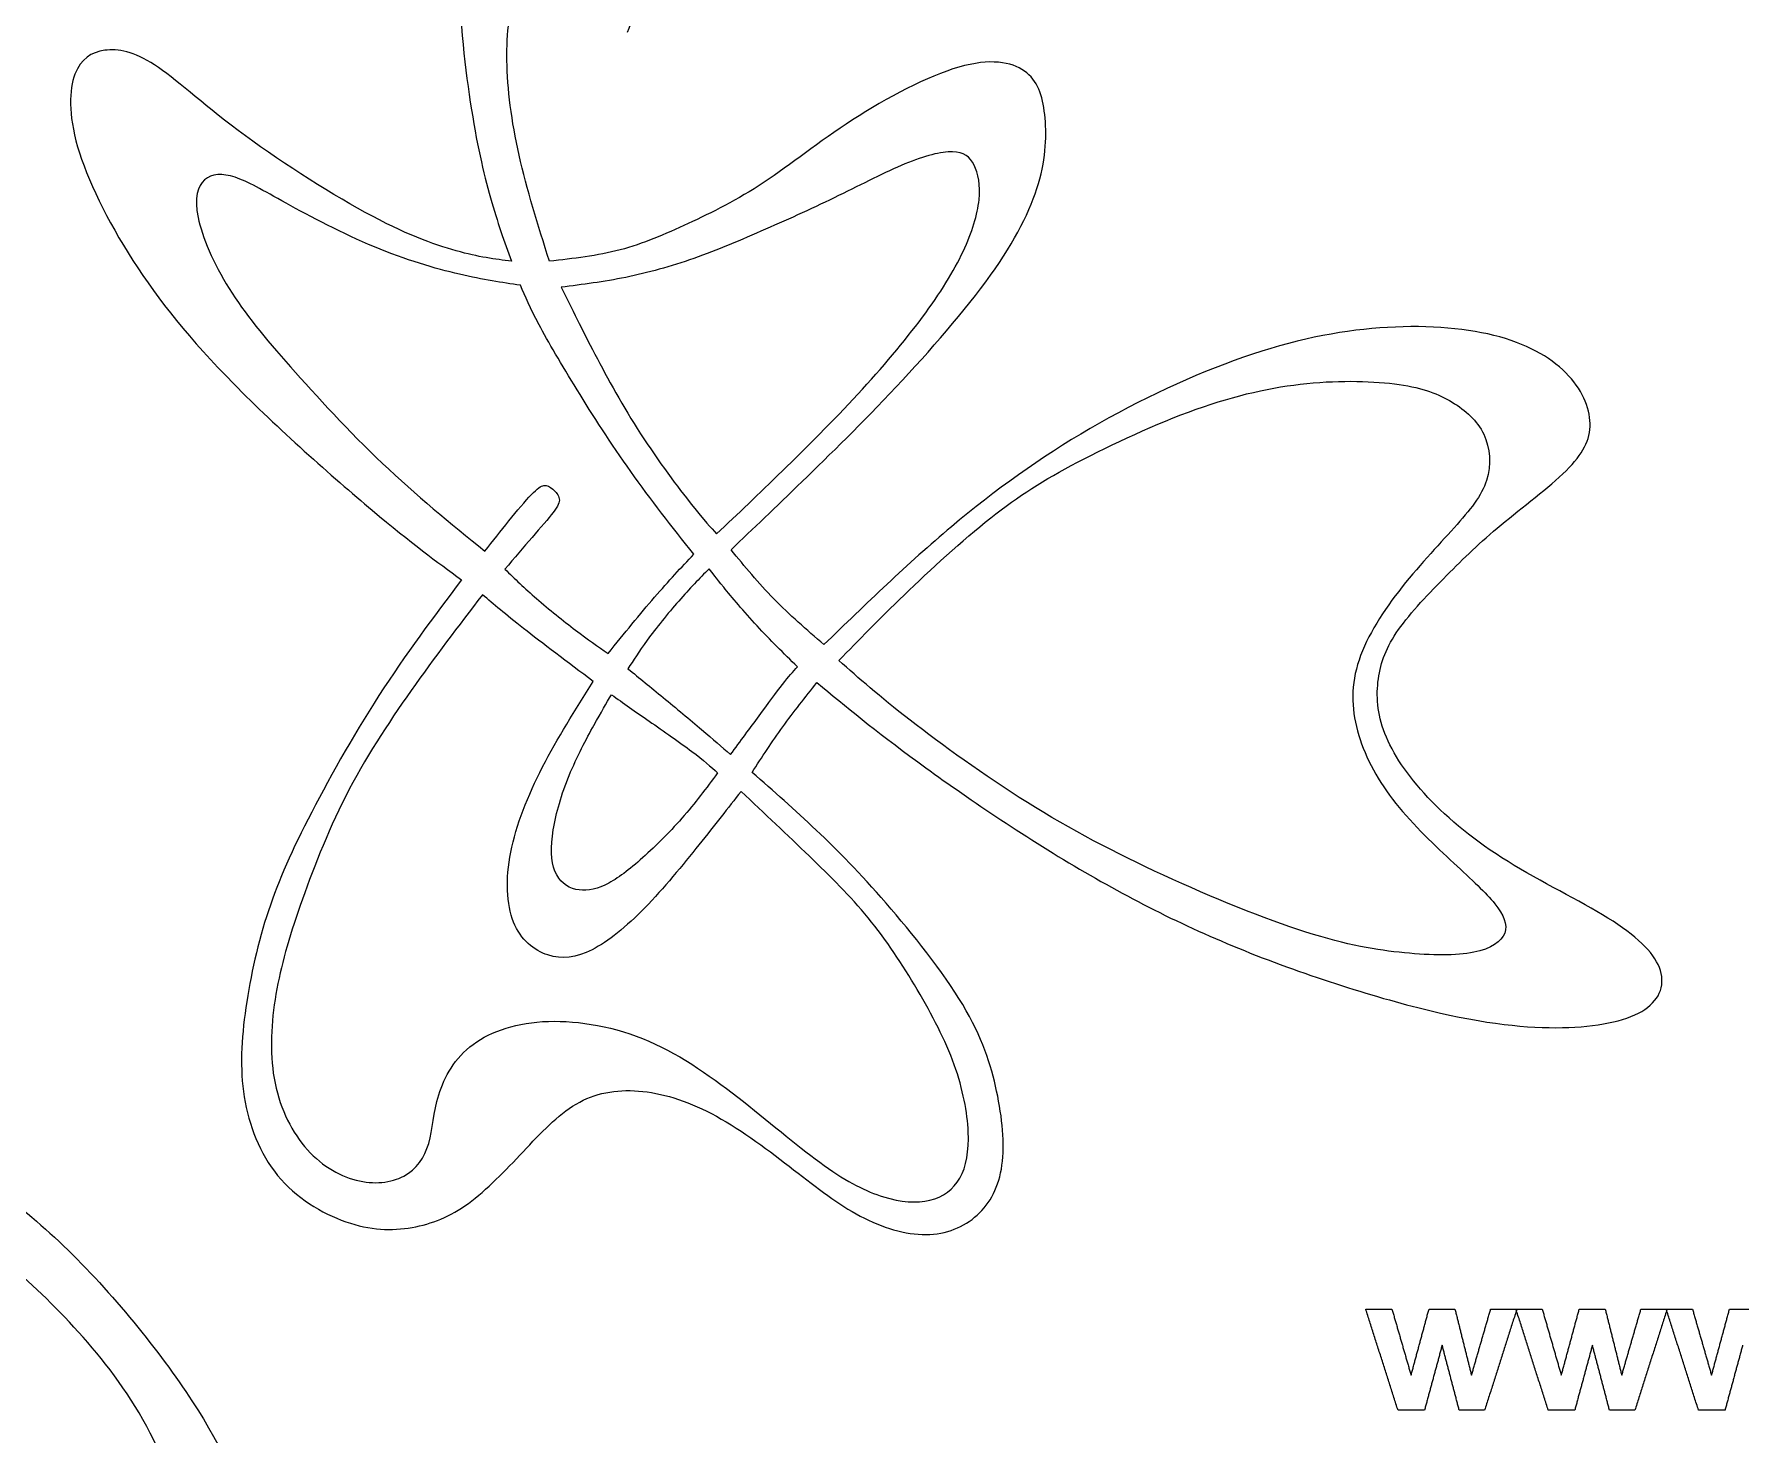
# Model space of a CAD drawing. Header units: millimetres. Extents: x -133 to 101, y -125 to 127.
# Drawn here: x -72.5 to -11.5, y -28.7 to 21.4 of the extents above; entities that cross this region are included whole.
import ezdxf

# ---------------------------------------------------------------- set-up
doc = ezdxf.new("R2010")
doc.units = ezdxf.units.MM
doc.header["$MEASUREMENT"] = 0
doc.layers.add('Default', color=18, linetype='Continuous')
doc.layers.add('DV1_Layer_1', color=7, linetype='Continuous')

msp = doc.modelspace()

# ---------------------------------------------------------------- linework, layer by layer
at = {"layer": 'Default', "color": 5}
for points in [[(-23.745, -27.775), (-24.322, -25.969), (-24.899, -24.164)], [(-24.899, -24.164), (-24.43, -24.164), (-23.962, -24.164)], [(-23.962, -24.164), (-23.62, -25.347), (-23.278, -26.53)], [(-23.278, -26.53), (-22.958, -25.347), (-22.637, -24.164)], [(-22.637, -24.164), (-22.173, -24.164), (-21.71, -24.164)], [(-21.71, -24.164), (-21.414, -25.347), (-21.118, -26.53)], [(-21.118, -26.53), (-20.775, -25.347), (-20.433, -24.164)], [(-19.497, -24.164), (-20.073, -25.969), (-20.649, -27.775)], [(-20.433, -24.164), (-19.965, -24.164), (-19.497, -24.164)], [(-18.375, -27.775), (-18.952, -25.969), (-19.528, -24.164)], [(-19.528, -24.164), (-19.06, -24.164), (-18.591, -24.164)], [(-18.591, -24.164), (-18.25, -25.347), (-17.908, -26.53)], [(-17.908, -26.53), (-17.587, -25.347), (-17.267, -24.164)], [(-17.267, -24.164), (-16.803, -24.164), (-16.339, -24.164)], [(-16.339, -24.164), (-16.043, -25.347), (-15.747, -26.53)], [(-15.747, -26.53), (-15.405, -25.347), (-15.062, -24.164)], [(-14.127, -24.164), (-14.703, -25.969), (-15.278, -27.775)], [(-15.062, -24.164), (-14.595, -24.164), (-14.127, -24.164)], [(-13.004, -27.775), (-13.581, -25.969), (-14.158, -24.164)], [(-14.158, -24.164), (-13.689, -24.164), (-13.221, -24.164)], [(-13.221, -24.164), (-12.879, -25.347), (-12.538, -26.53)], [(-12.538, -26.53), (-12.217, -25.347), (-11.896, -24.164)], [(-11.896, -24.164), (-11.432, -24.164), (-10.969, -24.164)], [(-22.167, -25.453), (-22.483, -26.614), (-22.798, -27.775)], [(-21.556, -27.775), (-21.861, -26.614), (-22.167, -25.453)], [(-16.797, -25.453), (-17.112, -26.614), (-17.428, -27.775)], [(-16.185, -27.775), (-16.491, -26.614), (-16.797, -25.453)], [(-11.426, -25.453), (-11.742, -26.614), (-12.057, -27.775)], [(-22.798, -27.775), (-23.272, -27.775), (-23.745, -27.775)], [(-20.649, -27.775), (-21.102, -27.775), (-21.556, -27.775)], [(-17.428, -27.775), (-17.901, -27.775), (-18.375, -27.775)], [(-15.278, -27.775), (-15.732, -27.775), (-16.185, -27.775)], [(-12.057, -27.775), (-12.531, -27.775), (-13.004, -27.775)]]:
    msp.add_open_spline(points, degree=2, dxfattribs=at)
at = {"layer": 'DV1_Layer_1', "color": 5, "linetype": 'Continuous'}
for points, knots in [([(-52.186, 31.237), (-52.281, 31.57), (-52.376, 31.903), (-52.691, 32.319), (-53.006, 32.736), (-53.542, 33.235), (-54.017, 33.497), (-54.493, 33.759), (-54.91, 33.783), (-55.237, 33.616), (-55.564, 33.45), (-55.802, 33.093), (-56.087, 32.284), (-56.373, 31.475), (-56.706, 30.214), (-56.95, 28.763), (-57.194, 27.312), (-57.348, 25.67), (-57.33, 23.945), (-57.312, 22.22), (-57.122, 20.412), (-56.902, 18.967), (-56.682, 17.522), (-56.432, 16.439), (-56.182, 15.553), (-55.933, 14.667), (-55.683, 13.977), (-55.433, 13.287)], [1.12380952, 1.12380952, 1.12380952, 1.12380952, 1.13333333, 1.13333333, 1.13333333, 1.14285714, 1.14285714, 1.14285714, 1.15238095, 1.15238095, 1.15238095, 1.16190476, 1.16190476, 1.16190476, 1.17142857, 1.17142857, 1.17142857, 1.18095238, 1.18095238, 1.18095238, 1.19047619, 1.19047619, 1.19047619, 1.2, 1.2, 1.2, 1.20952381, 1.20952381, 1.20952381, 1.20952381]), ([(-54.077, 13.287), (-54.481, 14.572), (-54.886, 15.857), (-55.159, 17.076), (-55.433, 18.295), (-55.576, 19.449), (-55.594, 20.46), (-55.611, 21.471), (-55.504, 22.339), (-55.243, 23.053), (-54.981, 23.767), (-54.565, 24.326), (-54.017, 24.611), (-53.47, 24.897), (-52.792, 24.909), (-52.299, 24.754), (-51.805, 24.599), (-51.496, 24.278), (-51.288, 23.886), (-51.079, 23.493), (-50.972, 23.029), (-50.99, 22.613), (-51.008, 22.197), (-51.151, 21.828), (-51.293, 21.459)], [0.91428571, 0.91428571, 0.91428571, 0.91428571, 0.92380952, 0.92380952, 0.92380952, 0.93333333, 0.93333333, 0.93333333, 0.94285714, 0.94285714, 0.94285714, 0.95238095, 0.95238095, 0.95238095, 0.96190476, 0.96190476, 0.96190476, 0.97142857, 0.97142857, 0.97142857, 0.98095238, 0.98095238, 0.98095238, 1, 1, 1, 1]), ([(-55.433, 13.287), (-56.016, 13.359), (-56.599, 13.43), (-57.408, 13.656), (-58.217, 13.882), (-59.251, 14.263), (-60.661, 15.03), (-62.071, 15.797), (-63.855, 16.951), (-65.199, 17.956), (-66.543, 18.961), (-67.447, 19.818), (-68.185, 20.299), (-68.922, 20.781), (-69.493, 20.888), (-69.969, 20.823), (-70.445, 20.757), (-70.825, 20.519), (-71.034, 19.966), (-71.242, 19.413), (-71.277, 18.545), (-70.938, 17.379), (-70.599, 16.213), (-69.886, 14.75), (-68.964, 13.317), (-68.042, 11.884), (-66.912, 10.48), (-65.36, 8.904), (-63.807, 7.328), (-61.833, 5.579), (-60.405, 4.384), (-58.978, 3.188), (-58.098, 2.546), (-57.217, 1.903)], [1.2095238, 1.2095238, 1.2095238, 1.2095238, 1.2190476, 1.2190476, 1.2190476, 1.2285714, 1.2285714, 1.2285714, 1.2380952, 1.2380952, 1.2380952, 1.247619, 1.247619, 1.247619, 1.2571429, 1.2571429, 1.2571429, 1.2666667, 1.2666667, 1.2666667, 1.2761905, 1.2761905, 1.2761905, 1.2857143, 1.2857143, 1.2857143, 1.2952381, 1.2952381, 1.2952381, 1.3047619, 1.3047619, 1.3047619, 1.3142857, 1.3142857, 1.3142857, 1.3142857]), ([(-47.582, 2.974), (-46.797, 3.723), (-46.012, 4.473), (-45.037, 5.418), (-44.061, 6.364), (-42.896, 7.506), (-41.682, 8.797), (-40.469, 10.087), (-39.208, 11.527), (-38.31, 12.782), (-37.412, 14.037), (-36.877, 15.107), (-36.597, 16.059), (-36.317, 17.01), (-36.294, 17.843), (-36.371, 18.527), (-36.448, 19.211), (-36.627, 19.746), (-37.097, 20.079), (-37.566, 20.412), (-38.328, 20.543), (-39.44, 20.222), (-40.552, 19.901), (-42.015, 19.128), (-43.24, 18.337), (-44.466, 17.546), (-45.453, 16.737), (-46.405, 16.106), (-47.356, 15.476), (-48.272, 15.024), (-49.117, 14.631), (-49.961, 14.239), (-50.734, 13.906), (-51.549, 13.692), (-52.364, 13.477), (-53.22, 13.382), (-54.077, 13.287)], [1.8, 1.8, 1.8, 1.8, 1.8095238, 1.8095238, 1.8095238, 1.8190476, 1.8190476, 1.8190476, 1.8285714, 1.8285714, 1.8285714, 1.8380952, 1.8380952, 1.8380952, 1.847619, 1.847619, 1.847619, 1.8571429, 1.8571429, 1.8571429, 1.8666667, 1.8666667, 1.8666667, 1.8761905, 1.8761905, 1.8761905, 1.8857143, 1.8857143, 1.8857143, 1.8952381, 1.8952381, 1.8952381, 1.9047619, 1.9047619, 1.9047619, 1.9142857, 1.9142857, 1.9142857, 1.9142857]), ([(-48.098, 3.545), (-47.35, 4.251), (-46.602, 4.957), (-45.748, 5.791), (-44.893, 6.625), (-43.932, 7.587), (-42.175, 9.486), (-41.379, 10.424), (-40.741, 11.284), (-40.103, 12.145), (-39.623, 12.928), (-39.29, 13.631), (-38.958, 14.335), (-38.774, 14.958), (-38.72, 15.48), (-38.667, 16.002), (-38.744, 16.424), (-38.893, 16.721), (-39.041, 17.017), (-39.261, 17.19), (-39.667, 17.199), (-40.074, 17.207), (-40.667, 17.053), (-41.371, 16.762), (-42.074, 16.471), (-42.887, 16.044), (-43.739, 15.629), (-44.59, 15.213), (-45.481, 14.81), (-46.353, 14.427), (-47.226, 14.044), (-48.08, 13.682), (-48.914, 13.388), (-49.748, 13.094), (-50.561, 12.869), (-51.347, 12.709), (-52.134, 12.548), (-52.894, 12.453), (-53.653, 12.358)], [0.2222222, 0.2222222, 0.2222222, 0.2222222, 0.2777778, 0.2777778, 0.2777778, 0.3333333, 0.3333333, 0.3888889, 0.3888889, 0.3888889, 0.4444444, 0.4444444, 0.4444444, 0.5, 0.5, 0.5, 0.5555556, 0.5555556, 0.5555556, 0.6111111, 0.6111111, 0.6111111, 0.6666667, 0.6666667, 0.6666667, 0.7222222, 0.7222222, 0.7222222, 0.7777778, 0.7777778, 0.7777778, 0.8333333, 0.8333333, 0.8333333, 0.8888889, 0.8888889, 0.8888889, 1, 1, 1, 1]), ([(-55.113, 12.43), (-55.772, 12.524), (-56.431, 12.619), (-58.152, 13.023), (-59.215, 13.332), (-60.333, 13.798), (-61.452, 14.263), (-62.627, 14.887), (-64.331, 15.824), (-64.859, 16.139), (-65.313, 16.287), (-65.767, 16.436), (-66.147, 16.418), (-66.399, 16.195), (-66.651, 15.973), (-66.776, 15.545), (-66.633, 14.854), (-66.491, 14.163), (-66.081, 13.207), (-65.524, 12.308), (-64.966, 11.409), (-64.259, 10.566), (-63.328, 9.512), (-62.396, 8.459), (-61.238, 7.195), (-60.043, 6.061), (-58.847, 4.928), (-57.612, 3.924), (-56.378, 2.922)], [1.2142857, 1.2142857, 1.2142857, 1.2142857, 1.25, 1.25, 1.2857143, 1.2857143, 1.2857143, 1.3214286, 1.3214286, 1.3571429, 1.3571429, 1.3571429, 1.3928571, 1.3928571, 1.3928571, 1.4285714, 1.4285714, 1.4285714, 1.4642857, 1.4642857, 1.4642857, 1.5, 1.5, 1.5, 1.5357143, 1.5357143, 1.5357143, 1.5714286, 1.5714286, 1.5714286, 1.5714286]), ([(-48.917, 2.815), (-49.689, 3.794), (-50.46, 4.773), (-51.169, 5.77), (-51.879, 6.767), (-52.526, 7.782), (-53.086, 8.693), (-53.647, 9.604), (-54.122, 10.412), (-54.446, 11.017), (-54.769, 11.622), (-54.941, 12.026), (-55.113, 12.43)], [1.0714286, 1.0714286, 1.0714286, 1.0714286, 1.1071429, 1.1071429, 1.1071429, 1.1428571, 1.1428571, 1.1428571, 1.1785714, 1.1785714, 1.1785714, 1.2142857, 1.2142857, 1.2142857, 1.2142857]), ([(-53.653, 12.358), (-53.279, 11.599), (-52.905, 10.839), (-52.449, 9.964), (-51.992, 9.088), (-51.451, 8.097), (-50.819, 7.121), (-50.187, 6.144), (-49.463, 5.183), (-48.994, 4.589), (-48.525, 3.996), (-48.312, 3.77), (-48.098, 3.545)], [1, 1, 1, 1, 1.0555556, 1.0555556, 1.0555556, 1.1111111, 1.1111111, 1.1111111, 1.1666667, 1.1666667, 1.1666667, 1.2222222, 1.2222222, 1.2222222, 1.2222222]), ([(-44.513, -1.772), (-43.478, -2.629), (-42.443, -3.485), (-40.909, -4.609), (-39.375, -5.733), (-37.34, -7.125), (-35.318, -8.326), (-33.296, -9.528), (-31.286, -10.539), (-29.026, -11.437), (-26.766, -12.335), (-24.256, -13.12), (-22.275, -13.572), (-20.295, -14.024), (-18.843, -14.143), (-17.642, -14.096), (-16.441, -14.048), (-15.489, -13.834), (-14.924, -13.453), (-14.359, -13.073), (-14.18, -12.525), (-14.401, -11.96), (-14.621, -11.395), (-15.239, -10.812), (-16.244, -10.188), (-17.249, -9.564), (-18.641, -8.897), (-19.813, -8.172), (-20.985, -7.446), (-21.936, -6.661), (-23.411, -5.091), (-23.935, -4.306), (-24.214, -3.592), (-24.494, -2.878), (-24.529, -2.236), (-24.446, -1.641), (-24.363, -1.047), (-24.161, -0.499), (-23.726, 0.119), (-23.292, 0.738), (-22.626, 1.428), (-22.008, 2.052), (-21.389, 2.677), (-20.818, 3.236), (-20.057, 3.866), (-19.295, 4.497), (-18.344, 5.198), (-17.737, 5.799), (-17.13, 6.4), (-16.869, 6.899), (-16.893, 8.065), (-17.178, 8.731), (-17.749, 9.302), (-18.32, 9.873), (-19.176, 10.349), (-20.318, 10.634), (-21.46, 10.92), (-22.888, 11.015), (-24.398, 10.902), (-25.909, 10.789), (-27.503, 10.468), (-29.27, 9.855), (-31.036, 9.243), (-32.975, 8.339), (-34.753, 7.304), (-36.532, 6.269), (-38.149, 5.103), (-39.708, 3.795), (-41.266, 2.486), (-42.765, 1.035), (-44.263, -0.416)], [1.552381, 1.552381, 1.552381, 1.552381, 1.5619048, 1.5619048, 1.5619048, 1.5714286, 1.5714286, 1.5714286, 1.5809524, 1.5809524, 1.5809524, 1.5904762, 1.5904762, 1.5904762, 1.6, 1.6, 1.6, 1.6095238, 1.6095238, 1.6095238, 1.6190476, 1.6190476, 1.6190476, 1.6285714, 1.6285714, 1.6285714, 1.6380952, 1.6380952, 1.6380952, 1.647619, 1.647619, 1.6571429, 1.6571429, 1.6571429, 1.6666667, 1.6666667, 1.6666667, 1.6761905, 1.6761905, 1.6761905, 1.6857143, 1.6857143, 1.6857143, 1.6952381, 1.6952381, 1.6952381, 1.7047619, 1.7047619, 1.7047619, 1.7142857, 1.7142857, 1.7238095, 1.7238095, 1.7238095, 1.7333333, 1.7333333, 1.7333333, 1.7428571, 1.7428571, 1.7428571, 1.752381, 1.752381, 1.752381, 1.7619048, 1.7619048, 1.7619048, 1.7714286, 1.7714286, 1.7714286, 1.7809524, 1.7809524, 1.7809524, 1.7809524]), ([(-43.728, -0.987), (-43.014, -1.618), (-42.301, -2.248), (-40.064, -3.985), (-38.542, -5.091), (-36.99, -6.06), (-35.437, -7.03), (-33.855, -7.862), (-32.124, -8.659), (-30.394, -9.456), (-28.514, -10.218), (-27.039, -10.688), (-25.564, -11.157), (-23.423, -11.514), (-21.663, -11.538), (-21.038, -11.413), (-20.414, -11.288), (-20.045, -11.027), (-19.932, -10.723), (-19.819, -10.42), (-19.962, -10.075), (-20.283, -9.677), (-20.604, -9.278), (-21.103, -8.826), (-21.752, -8.225), (-22.4, -7.625), (-23.197, -6.875), (-23.821, -6.09), (-24.446, -5.305), (-24.898, -4.484), (-25.148, -3.658), (-25.398, -2.831), (-25.445, -1.998), (-25.19, -1.13), (-24.934, -0.261), (-24.375, 0.643), (-23.066, 2.332), (-22.317, 3.117), (-21.74, 3.759), (-21.163, 4.401), (-20.354, 5.401), (-20.449, 6.614), (-20.681, 7.102), (-20.913, 7.589), (-21.33, 7.958), (-21.811, 8.25), (-22.293, 8.541), (-22.84, 8.755), (-23.709, 8.88), (-24.577, 9.005), (-25.766, 9.041), (-27.004, 8.916), (-28.241, 8.791), (-29.525, 8.505), (-30.959, 7.994), (-32.392, 7.482), (-33.974, 6.745), (-35.199, 6.102), (-36.425, 5.46), (-37.293, 4.913), (-38.304, 4.11), (-39.315, 3.307), (-40.469, 2.248), (-41.397, 1.356), (-42.325, 0.464), (-43.026, -0.261), (-43.728, -0.987)], [0, 0, 0, 0, 0.04, 0.04, 0.08, 0.08, 0.08, 0.12, 0.12, 0.12, 0.16, 0.16, 0.16, 0.2, 0.24, 0.24, 0.24, 0.28, 0.28, 0.28, 0.32, 0.32, 0.32, 0.36, 0.36, 0.36, 0.4, 0.4, 0.4, 0.44, 0.44, 0.44, 0.48, 0.48, 0.48, 0.52, 0.52, 0.56, 0.56, 0.56, 0.6, 0.64, 0.64, 0.64, 0.68, 0.68, 0.68, 0.72, 0.72, 0.72, 0.76, 0.76, 0.76, 0.8, 0.8, 0.8, 0.84, 0.84, 0.84, 0.88, 0.88, 0.88, 0.92, 0.92, 0.92, 1, 1, 1, 1]), ([(-56.378, 2.922), (-56.099, 3.284), (-55.82, 3.646), (-55.529, 4.005), (-55.238, 4.364), (-54.935, 4.72), (-54.722, 4.942), (-54.508, 5.165), (-54.383, 5.254), (-54.271, 5.269), (-54.158, 5.284), (-54.057, 5.224), (-53.953, 5.135), (-53.849, 5.046), (-53.742, 4.928), (-53.722, 4.8), (-53.701, 4.672), (-53.766, 4.536), (-53.938, 4.31), (-54.11, 4.085), (-54.389, 3.77), (-54.695, 3.417), (-55.001, 3.064), (-55.333, 2.672), (-55.665, 2.28)], [1.5714286, 1.5714286, 1.5714286, 1.5714286, 1.6071429, 1.6071429, 1.6071429, 1.6428571, 1.6428571, 1.6428571, 1.6785714, 1.6785714, 1.6785714, 1.7142857, 1.7142857, 1.7142857, 1.75, 1.75, 1.75, 1.7857143, 1.7857143, 1.7857143, 1.8214286, 1.8214286, 1.8214286, 1.8571429, 1.8571429, 1.8571429, 1.8571429]), ([(-51.98, -0.729), (-51.404, -0.022), (-50.828, 0.684), (-50.318, 1.275), (-49.807, 1.865), (-49.362, 2.34), (-48.917, 2.815)], [1, 1, 1, 1, 1.03571429, 1.03571429, 1.03571429, 1.07142857, 1.07142857, 1.07142857, 1.07142857]), ([(-44.263, -0.416), (-44.882, 0.119), (-45.501, 0.654), (-46.054, 1.219), (-46.607, 1.784), (-47.094, 2.379), (-47.582, 2.974)], [1.78095238, 1.78095238, 1.78095238, 1.78095238, 1.79047619, 1.79047619, 1.79047619, 1.8, 1.8, 1.8, 1.8]), ([(-57.217, 1.903), (-58.217, 0.571), (-59.216, -0.761), (-60.167, -2.236), (-61.119, -3.711), (-62.023, -5.329), (-62.701, -6.655), (-63.379, -7.981), (-63.831, -9.016), (-64.188, -10.14), (-64.545, -11.265), (-64.806, -12.478), (-64.955, -13.602), (-65.104, -14.726), (-65.139, -15.761), (-64.759, -17.783), (-64.343, -18.77), (-63.665, -19.532), (-62.986, -20.293), (-62.047, -20.828), (-61.19, -21.096), (-60.334, -21.364), (-59.561, -21.364), (-58.853, -21.221), (-58.145, -21.078), (-57.503, -20.793), (-56.849, -20.293), (-56.194, -19.793), (-55.528, -19.08), (-54.898, -18.414), (-54.267, -17.747), (-53.673, -17.129), (-52.994, -16.766), (-52.316, -16.403), (-51.555, -16.296), (-50.734, -16.385), (-49.914, -16.475), (-49.033, -16.76), (-48.106, -17.272), (-47.178, -17.783), (-46.202, -18.521), (-45.346, -19.181), (-44.489, -19.841), (-43.752, -20.424), (-42.967, -20.84), (-42.182, -21.256), (-41.349, -21.506), (-40.618, -21.5), (-39.886, -21.494), (-39.256, -21.233), (-38.786, -20.804), (-38.316, -20.376), (-38.007, -19.782), (-37.792, -18.259), (-37.888, -17.331), (-38.09, -16.379), (-38.292, -15.428), (-38.601, -14.452), (-39.303, -13.281), (-40.005, -12.109), (-41.099, -10.741), (-42.979, -8.576), (-43.764, -7.779), (-44.537, -7.048), (-45.31, -6.316), (-46.072, -5.65), (-46.833, -4.984)], [1.3142857, 1.3142857, 1.3142857, 1.3142857, 1.3238095, 1.3238095, 1.3238095, 1.3333333, 1.3333333, 1.3333333, 1.3428571, 1.3428571, 1.3428571, 1.352381, 1.352381, 1.352381, 1.3619048, 1.3619048, 1.3714286, 1.3714286, 1.3714286, 1.3809524, 1.3809524, 1.3809524, 1.3904762, 1.3904762, 1.3904762, 1.4, 1.4, 1.4, 1.4095238, 1.4095238, 1.4095238, 1.4190476, 1.4190476, 1.4190476, 1.4285714, 1.4285714, 1.4285714, 1.4380952, 1.4380952, 1.4380952, 1.447619, 1.447619, 1.447619, 1.4571429, 1.4571429, 1.4571429, 1.4666667, 1.4666667, 1.4666667, 1.4761905, 1.4761905, 1.4761905, 1.4857143, 1.4857143, 1.4952381, 1.4952381, 1.4952381, 1.5047619, 1.5047619, 1.5047619, 1.5142857, 1.5142857, 1.5238095, 1.5238095, 1.5238095, 1.5333333, 1.5333333, 1.5333333, 1.5333333]), ([(-55.665, 2.28), (-55.315, 1.942), (-54.965, 1.604), (-54.532, 1.227), (-54.098, 0.85), (-53.582, 0.435), (-53.143, 0.102), (-52.704, -0.23), (-52.342, -0.479), (-51.98, -0.729)], [0.8571429, 0.8571429, 0.8571429, 0.8571429, 0.8928571, 0.8928571, 0.8928571, 0.9285714, 0.9285714, 0.9285714, 1, 1, 1, 1]), ([(-48.365, 2.298), (-48.715, 1.942), (-49.066, 1.586), (-49.454, 1.141), (-49.843, 0.696), (-50.27, 0.162), (-50.888, -0.675), (-51.077, -0.978), (-51.267, -1.281)], [1.2307692, 1.2307692, 1.2307692, 1.2307692, 1.3076923, 1.3076923, 1.3076923, 1.3846154, 1.3846154, 1.4615385, 1.4615385, 1.4615385, 1.4615385]), ([(-45.214, -1.209), (-45.7, -0.729), (-46.187, -0.248), (-46.653, 0.257), (-47.119, 0.761), (-47.564, 1.289), (-48.128, 1.978), (-48.246, 2.138), (-48.365, 2.298)], [1, 1, 1, 1, 1.0769231, 1.0769231, 1.0769231, 1.1538462, 1.1538462, 1.2307692, 1.2307692, 1.2307692, 1.2307692]), ([(-56.468, 1.368), (-57.324, 0.25), (-58.181, -0.868), (-59.019, -2.058), (-59.858, -3.247), (-60.679, -4.508), (-61.357, -5.834), (-62.035, -7.161), (-62.57, -8.552), (-62.981, -9.736), (-63.391, -10.92), (-63.676, -11.895), (-63.849, -12.906), (-64.021, -13.917), (-64.081, -14.964), (-63.748, -16.867), (-63.355, -17.724), (-62.826, -18.354), (-62.297, -18.985), (-61.63, -19.389), (-60.988, -19.556), (-60.346, -19.722), (-59.727, -19.651), (-59.275, -19.407), (-58.823, -19.163), (-58.538, -18.747), (-58.389, -18.241), (-58.24, -17.736), (-58.228, -17.141), (-58.032, -16.504), (-57.836, -15.868), (-57.455, -15.19), (-56.801, -14.702), (-56.147, -14.215), (-55.219, -13.917), (-54.113, -13.881), (-53.006, -13.846), (-51.722, -14.072), (-50.52, -14.589), (-49.319, -15.107), (-48.201, -15.916), (-46.083, -17.581), (-45.084, -18.437), (-43.419, -19.627), (-42.753, -19.96), (-42.134, -20.15), (-41.516, -20.341), (-40.945, -20.388), (-40.475, -20.275), (-40.005, -20.162), (-39.636, -19.889), (-39.404, -19.478), (-39.172, -19.068), (-39.077, -18.521), (-39.107, -17.831), (-39.137, -17.141), (-39.291, -16.308), (-39.606, -15.434), (-39.922, -14.559), (-40.397, -13.644), (-40.927, -12.746), (-41.456, -11.847), (-42.039, -10.967), (-42.681, -10.182), (-43.324, -9.397), (-44.026, -8.707), (-44.793, -7.97), (-45.56, -7.232), (-46.393, -6.447), (-47.225, -5.662)], [1, 1, 1, 1, 1.0285714, 1.0285714, 1.0285714, 1.0571429, 1.0571429, 1.0571429, 1.0857143, 1.0857143, 1.0857143, 1.1142857, 1.1142857, 1.1142857, 1.1428571, 1.1428571, 1.1714286, 1.1714286, 1.1714286, 1.2, 1.2, 1.2, 1.2285714, 1.2285714, 1.2285714, 1.2571429, 1.2571429, 1.2571429, 1.2857143, 1.2857143, 1.2857143, 1.3142857, 1.3142857, 1.3142857, 1.3428571, 1.3428571, 1.3428571, 1.3714286, 1.3714286, 1.3714286, 1.4, 1.4, 1.4285714, 1.4285714, 1.4571429, 1.4571429, 1.4571429, 1.4857143, 1.4857143, 1.4857143, 1.5142857, 1.5142857, 1.5142857, 1.5428571, 1.5428571, 1.5428571, 1.5714286, 1.5714286, 1.5714286, 1.6, 1.6, 1.6, 1.6285714, 1.6285714, 1.6285714, 1.6571429, 1.6571429, 1.6571429, 1.6857143, 1.6857143, 1.6857143, 1.6857143]), ([(-52.507, -1.736), (-53.423, -1.047), (-54.339, -0.357), (-54.999, 0.161), (-55.659, 0.678), (-56.063, 1.023), (-56.468, 1.368)], [0.91428571, 0.91428571, 0.91428571, 0.91428571, 0.94285714, 0.94285714, 0.94285714, 1, 1, 1, 1]), ([(-47.599, -4.343), (-47.249, -3.868), (-46.899, -3.393), (-46.579, -2.957), (-46.258, -2.521), (-45.967, -2.123), (-45.745, -1.839), (-45.522, -1.554), (-45.368, -1.381), (-45.214, -1.209)], [0.6923077, 0.6923077, 0.6923077, 0.6923077, 0.7692308, 0.7692308, 0.7692308, 0.8461538, 0.8461538, 0.8461538, 1, 1, 1, 1]), ([(-47.225, -5.662), (-47.689, -6.257), (-48.153, -6.851), (-48.73, -7.571), (-49.307, -8.291), (-49.997, -9.135), (-50.663, -9.819), (-51.329, -10.503), (-51.972, -11.027), (-52.548, -11.318), (-53.125, -11.609), (-53.637, -11.669), (-54.13, -11.508), (-54.624, -11.348), (-55.1, -10.967), (-55.356, -10.331), (-55.611, -9.694), (-55.647, -8.802), (-55.457, -7.833), (-55.267, -6.863), (-54.85, -5.817), (-54.321, -4.788), (-53.791, -3.759), (-53.149, -2.748), (-52.507, -1.736)], [1.6857143, 1.6857143, 1.6857143, 1.6857143, 1.7142857, 1.7142857, 1.7142857, 1.7428571, 1.7428571, 1.7428571, 1.7714286, 1.7714286, 1.7714286, 1.8, 1.8, 1.8, 1.8285714, 1.8285714, 1.8285714, 1.8571429, 1.8571429, 1.8571429, 1.8857143, 1.8857143, 1.8857143, 1.9142857, 1.9142857, 1.9142857, 1.9142857]), ([(-51.267, -1.281), (-50.864, -1.607), (-50.46, -1.933), (-50.006, -2.307), (-49.552, -2.681), (-49.048, -3.103), (-48.638, -3.45), (-48.229, -3.797), (-47.914, -4.07), (-47.599, -4.343)], [1.4615385, 1.4615385, 1.4615385, 1.4615385, 1.5384615, 1.5384615, 1.5384615, 1.6153846, 1.6153846, 1.6153846, 1.6923077, 1.6923077, 1.6923077, 1.6923077]), ([(-46.833, -4.984), (-46.476, -4.437), (-46.119, -3.89), (-45.733, -3.354), (-45.346, -2.819), (-44.93, -2.296), (-44.513, -1.772)], [1.53333333, 1.53333333, 1.53333333, 1.53333333, 1.54285714, 1.54285714, 1.54285714, 1.55238095, 1.55238095, 1.55238095, 1.55238095]), ([(-48.062, -5.002), (-48.466, -5.542), (-48.87, -6.082), (-49.341, -6.619), (-49.813, -7.156), (-50.353, -7.691), (-50.828, -8.109), (-51.303, -8.527), (-51.712, -8.83), (-52.472, -9.186), (-52.822, -9.24), (-53.137, -9.162), (-53.451, -9.085), (-53.731, -8.877), (-54.021, -8.153), (-54.033, -7.637), (-53.938, -7.038), (-53.843, -6.438), (-53.641, -5.756), (-53.095, -4.426), (-52.751, -3.779), (-52.487, -3.302), (-52.223, -2.824), (-52.039, -2.515), (-51.855, -2.206)], [0.2307692, 0.2307692, 0.2307692, 0.2307692, 0.3076923, 0.3076923, 0.3076923, 0.3846154, 0.3846154, 0.3846154, 0.4615385, 0.4615385, 0.5384615, 0.5384615, 0.5384615, 0.6153846, 0.6153846, 0.6923077, 0.6923077, 0.6923077, 0.7692308, 0.7692308, 0.8461538, 0.8461538, 0.8461538, 1, 1, 1, 1]), ([(-51.855, -2.206), (-51.434, -2.503), (-51.012, -2.8), (-50.505, -3.153), (-49.997, -3.506), (-49.404, -3.916), (-48.561, -4.551), (-48.312, -4.776), (-48.062, -5.002)], [1, 1, 1, 1, 1.0769231, 1.0769231, 1.0769231, 1.1538462, 1.1538462, 1.2307692, 1.2307692, 1.2307692, 1.2307692]), ([(-76.881, -17.86), (-75.185, -18.93), (-73.489, -19.999), (-71.765, -21.594), (-70.041, -23.189), (-68.289, -25.309), (-67.073, -27.106), (-65.856, -28.904), (-65.174, -30.379), (-64.694, -32.011), (-64.215, -33.643), (-63.938, -35.431), (-63.883, -37.413), (-63.828, -39.395), (-63.994, -41.571), (-64.436, -43.479), (-64.879, -45.387), (-65.598, -47.028), (-67.368, -49.867), (-68.418, -51.066), (-69.626, -52.034), (-70.834, -53.002), (-72.198, -53.739), (-73.627, -54.154), (-75.056, -54.569), (-76.549, -54.661), (-77.868, -54.514), (-79.186, -54.366), (-80.329, -53.979), (-81.214, -53.361), (-82.099, -52.744), (-82.726, -51.895), (-83.067, -51.204), (-83.408, -50.513), (-83.463, -49.978), (-83.307, -49.674), (-83.15, -49.37), (-82.781, -49.296), (-82.117, -49.268), (-81.454, -49.24), (-80.495, -49.259), (-78.817, -48.558), (-78.098, -47.839), (-77.508, -46.816), (-76.918, -45.793), (-76.457, -44.465), (-76.374, -43.036), (-76.291, -41.607), (-76.586, -40.077), (-77.066, -38.657), (-77.545, -37.238), (-78.209, -35.929), (-79.038, -34.813), (-79.868, -33.698), (-80.864, -32.776), (-81.601, -32.186), (-82.339, -31.596), (-82.818, -31.338), (-83.297, -31.08)], [5.0789474, 5.0789474, 5.0789474, 5.0789474, 5.0877193, 5.0877193, 5.0877193, 5.0964912, 5.0964912, 5.0964912, 5.1052632, 5.1052632, 5.1052632, 5.1140351, 5.1140351, 5.1140351, 5.122807, 5.122807, 5.122807, 5.1315789, 5.1315789, 5.1403509, 5.1403509, 5.1403509, 5.1491228, 5.1491228, 5.1491228, 5.1578947, 5.1578947, 5.1578947, 5.1666667, 5.1666667, 5.1666667, 5.1754386, 5.1754386, 5.1754386, 5.1842105, 5.1842105, 5.1842105, 5.1929825, 5.1929825, 5.1929825, 5.2017544, 5.2017544, 5.2105263, 5.2105263, 5.2105263, 5.2192982, 5.2192982, 5.2192982, 5.2280702, 5.2280702, 5.2280702, 5.2368421, 5.2368421, 5.2368421, 5.245614, 5.245614, 5.245614, 5.254386, 5.254386, 5.254386, 5.254386]), ([(-81.95, -29.584), (-80.727, -30.421), (-79.503, -31.258), (-78.353, -32.33), (-77.203, -33.402), (-76.127, -34.708), (-75.382, -35.794), (-74.637, -36.879), (-74.223, -37.744), (-73.882, -38.793), (-73.542, -39.841), (-73.275, -41.074), (-73.073, -42.035), (-72.87, -42.997), (-72.732, -43.687), (-72.319, -44.211), (-71.905, -44.735), (-71.215, -45.094), (-70.534, -44.984), (-69.853, -44.873), (-69.181, -44.294), (-68.634, -43.558), (-68.087, -42.822), (-67.664, -41.93), (-67.333, -41.005), (-67.001, -40.081), (-66.762, -39.124), (-66.551, -36.438), (-66.578, -34.708), (-66.854, -33.08), (-67.13, -31.452), (-67.654, -29.924), (-68.34, -28.6), (-69.025, -27.275), (-69.872, -26.153), (-70.741, -25.168), (-71.61, -24.184), (-72.503, -23.338), (-73.367, -22.583), (-74.232, -21.829), (-75.069, -21.167), (-75.699, -20.734), (-76.329, -20.302), (-76.753, -20.1), (-77.176, -19.897)], [0.2, 0.2, 0.2, 0.2, 0.25, 0.25, 0.25, 0.3, 0.3, 0.3, 0.35, 0.35, 0.35, 0.4, 0.4, 0.4, 0.45, 0.45, 0.45, 0.5, 0.5, 0.5, 0.55, 0.55, 0.55, 0.6, 0.6, 0.6, 0.65, 0.65, 0.7, 0.7, 0.7, 0.75, 0.75, 0.75, 0.8, 0.8, 0.8, 0.85, 0.85, 0.85, 0.9, 0.9, 0.9, 1, 1, 1, 1])]:
    msp.add_open_spline(points, degree=3, knots=knots, dxfattribs=at)

doc.saveas('drawing.dxf')
